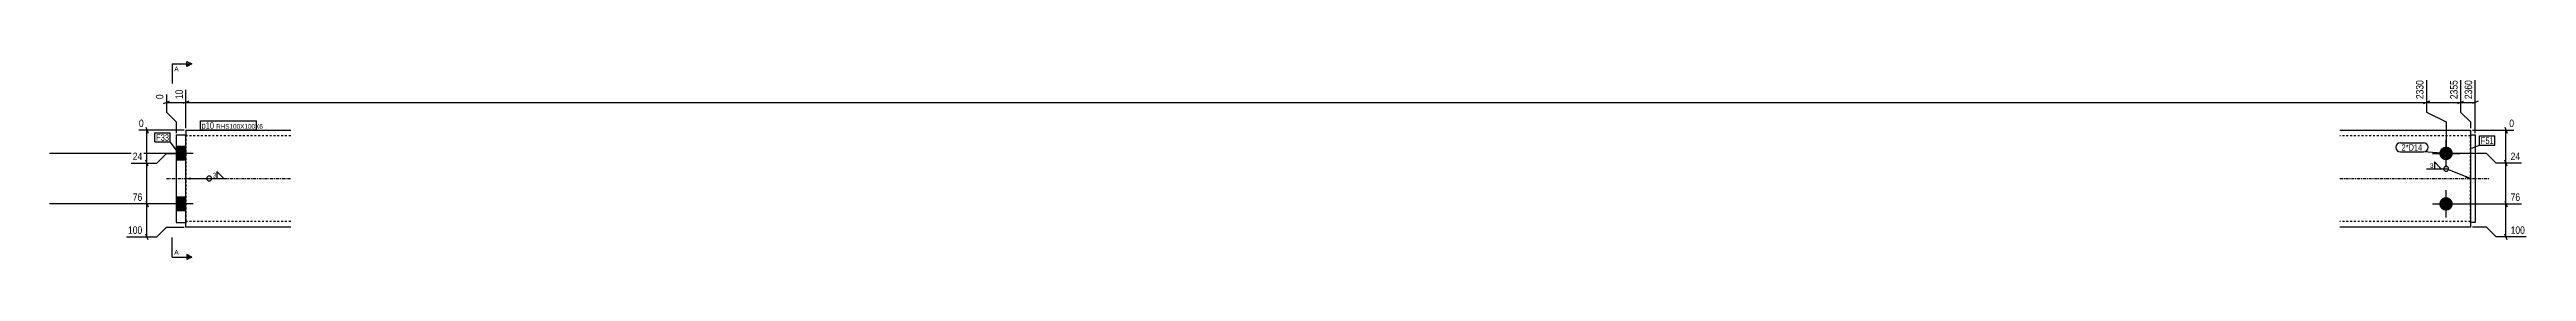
# Model space of a CAD drawing. Header units: millimetres. Extents: x -15 to 23518, y 2 to 816.
# Drawn here: x -15 to 2528, y 5 to 209 of the extents above; entities that cross this region are included whole.
import ezdxf

# ---------------------------------------------------------------- set-up
doc = ezdxf.new("R2010")
doc.units = ezdxf.units.MM
doc.linetypes.add('DXK_LINE_DOT2', pattern=[3.9198, 1.9599, -1.9599])
doc.linetypes.add('DXK_LINE_DOT3', pattern=[5.9187, 2.979, -0.9799, 0.9799, -0.9799])
for name, color, linetype in [('MÅLSÆTNING', 7, 'Continuous'), ('STÅL', 7, 'Continuous'), ('TEKST', 7, 'Continuous')]:
    doc.layers.add(name, color=color, linetype=linetype)
doc.styles.add('Arial', font='ARIAL.TTF', dxfattribs={"height": 0.2})
doc.styles.add('Arial Narrow', font='ARIALN.TTF', dxfattribs={"height": 0.2})

msp = doc.modelspace()

# ---------------------------------------------------------------- hatches: boundary and pattern name
at = {"layer": 'STÅL', "linetype": 'Continuous'}
for points in [[(115.5, 121), (115.5, 107), (125.5, 107), (125.5, 121)], [(2445.5, 121, -1), (2445.5, 107, -1)], [(115.5, 69), (115.5, 55), (125.5, 55), (125.5, 69)], [(2445.5, 69, -1), (2445.5, 55, -1)]]:
    msp.add_hatch(color=96, dxfattribs=at).paths.add_polyline_path(points)
at = {"layer": 'TEKST', "linetype": 'Continuous'}
for points in [[(130.5, 86.8), (125.5, 88), (130.4, 89.3)], [(2466.3, 91), (2470.5, 88), (2465.4, 88.7)]]:
    msp.add_hatch(color=3, dxfattribs=at).paths.add_polyline_path(points)

# ---------------------------------------------------------------- linework, layer by layer
at = {"layer": 'MÅLSÆTNING', "color": 7, "linetype": 'Continuous'}
for p, q in [((125.5, 140), (125.5, 179.6)), ((125.5, 140), (125.5, 179.6)), ((2425.5, 189.4), (2425.5, 156.5)), ((2425.5, 189.4), (2425.5, 156.5)), ((2460.5, 189.4), (2460.5, 156.5)), ((2475.5, 135), (2475.5, 189.4)), ((102.5, 165.3), (108.5, 167.7)), ((105.5, 174.7), (105.5, 156.5)), ((105.5, 166.5), (125.5, 166.5)), ((105.5, 156.5), (115.5, 146.5)), ((128.5, 167.7), (122.5, 165.3)), ((128.5, 167.7), (122.5, 165.3)), ((125.5, 166.5), (2425.5, 166.5)), ((2428.5, 167.7), (2422.5, 165.3)), ((2422.5, 165.3), (2428.5, 167.7)), ((2425.5, 166.5), (2460.5, 166.5)), ((2425.5, 156.5), (2445.5, 146.5)), ((2457.5, 165.3), (2463.5, 167.7)), ((2460.5, 156.5), (2470.5, 146.5)), ((2478.5, 167.7), (2472.5, 165.3)), ((123.5, 138), (77.2, 138)), ((84.3, 141), (86.7, 135)), ((85.5, 104), (85.5, 138)), ((115.5, 146.5), (115.5, 135)), ((2445.5, 146.5), (2445.5, 116)), ((2445.5, 146.5), (2445.5, 116)), ((2470.5, 146.5), (2470.5, 140)), ((2470.5, 146.5), (2470.5, 140)), ((2472.5, 138), (2515.2, 138)), ((2505.8, 141), (2508.2, 135)), ((2507, 104), (2507, 138)), ((69.4, 104), (95.5, 104)), ((69.4, 104), (95.5, 104)), ((86.7, 101), (84.3, 107)), ((86.7, 101), (84.3, 107)), ((95.5, 104), (105.5, 114)), ((95.5, 104), (105.5, 114)), ((105.5, 114), (123.5, 114)), ((105.5, 114), (123.5, 114)), ((2487, 114), (2447.5, 114)), ((2487, 114), (2447.5, 114)), ((2497, 104), (2487, 114)), ((2497, 104), (2487, 114)), ((2523, 104), (2497, 104)), ((2523, 104), (2497, 104)), ((2508.2, 101), (2505.8, 107)), ((2508.2, 101), (2505.8, 107)), ((2507, 62), (2507, 104)), ((123.5, 62), (69.4, 62)), ((84.3, 65), (86.7, 59)), ((85.5, 28), (85.5, 62)), ((2447.5, 62), (2523, 62)), ((2447.5, 62), (2523, 62)), ((2505.8, 65), (2508.2, 59)), ((2505.8, 65), (2508.2, 59)), ((2507, 28), (2507, 62)), ((64.5, 28), (95.5, 28)), ((86.7, 25), (84.3, 31)), ((95.5, 28), (105.5, 38)), ((105.5, 38), (123.5, 38)), ((2487, 38), (2472.5, 38)), ((2497, 28), (2487, 38)), ((2527.9, 28), (2497, 28)), ((2508.2, 25), (2505.8, 31))]:
    msp.add_line(p, q, dxfattribs=at)
at = {"layer": 'STÅL', "color": 2, "linetype": 'Continuous'}
for p, q in [((115.5, 133), (125.5, 133)), ((115.5, 133), (115.5, 43)), ((125.5, 138), (233, 138)), ((125.5, 138), (125.5, 133)), ((125.5, 43), (125.5, 133)), ((2336.5, 138), (2470.5, 138)), ((2470.5, 138), (2470.5, 38)), ((2470.5, 133), (2475.5, 133)), ((2475.5, 133), (2475.5, 43)), ((115.5, 43), (125.5, 43)), ((125.5, 38.9), (125.5, 43)), ((125.5, 38), (125.5, 38.9)), ((233, 38), (125.5, 38)), ((2470.5, 38), (2336.5, 38)), ((2475.5, 43), (2470.5, 43))]:
    msp.add_line(p, q, dxfattribs=at)
at = {"layer": 'STÅL', "color": 7, "linetype": 'DXK_LINE_DOT2'}
for p, q in [((125.5, 133), (125.5, 44.4)), ((233, 132), (125.5, 132)), ((2470.5, 132), (2336.5, 132)), ((2470.5, 137), (2470.5, 138)), ((2470.5, 43), (2470.5, 133)), ((125.5, 44), (125.5, 44.4)), ((233, 44), (125.5, 44)), ((125.5, 44), (125.5, 41.5)), ((2470.5, 44), (2336.5, 44))]:
    msp.add_line(p, q, dxfattribs=at)
at = {"layer": 'STÅL', "color": 96, "linetype": 'Continuous'}
for p, q in [((2445.5, 100), (2445.5, 128)), ((133, 114), (-14.5, 114)), ((125.5, 121), (115.5, 121)), ((125.5, 107), (115.5, 107)), ((2431.5, 114), (2459.5, 114)), ((133, 62), (-14.5, 62)), ((125.5, 69), (115.5, 69)), ((125.5, 55), (115.5, 55)), ((2431.5, 62), (2459.5, 62)), ((2445.5, 48), (2445.5, 76))]:
    msp.add_line(p, q, dxfattribs=at)
at = {"layer": 'STÅL', "color": 7, "linetype": 'DXK_LINE_DOT3'}
for p, q in [((105.5, 88), (233, 88)), ((2336.5, 88), (2490.5, 88))]:
    msp.add_line(p, q, dxfattribs=at)
at = {"layer": 'TEKST', "color": 3, "linetype": 'Continuous'}
msp.add_line((2470.5, 88), (2445.6, 98.1), dxfattribs=at)
msp.add_arc((2445.6, 98.1), 2.5, 270, 90, dxfattribs=at)

# ---------------------------------------------------------------- wipeouts: each hides what was drawn before it
at = {"color": 0, "linetype": 'Continuous'}
for points in [[(117.9, 198.6), (117.9, 203.6), (113.5, 203.6), (113.5, 198.6)], [(117.9, 9.8), (117.9, 14.8), (113.5, 14.8), (113.5, 9.8)]]:
    msp.add_wipeout(points, dxfattribs=at).dxf.layer = 'TEKST'

# ---------------------------------------------------------------- next in the draw order: hatches: boundary and pattern name
at = {"layer": 'TEKST', "linetype": 'Continuous'}
for points in [[(126.5, 203.6), (126.5, 206.1), (131.5, 206.1)], [(126.5, 7.3), (126.5, 9.8), (131.5, 7.3)]]:
    msp.add_hatch(color=30, dxfattribs=at).paths.add_polyline_path(points)

# ---------------------------------------------------------------- next in the draw order: linework, layer by layer
at = {"layer": 'TEKST', "color": 7, "linetype": 'Continuous'}
for p, q in [((111.5, 206.1), (131.5, 206.1)), ((111.5, 7.3), (111.5, 27.3)), ((111.5, 7.3), (131.5, 7.3))]:
    msp.add_line(p, q, dxfattribs=at)
at = {"layer": 'TEKST', "color": 30, "linetype": 'Continuous'}
for p, q in [((126.5, 203.6), (126.5, 208.6)), ((126.5, 208.6), (131.5, 206.1)), ((131.5, 206.1), (126.5, 203.6)), ((131.5, 7.3), (126.5, 9.8)), ((126.5, 9.8), (126.5, 4.8)), ((131.5, 7.3), (126.5, 4.8))]:
    msp.add_line(p, q, dxfattribs=at)

# ---------------------------------------------------------------- next in the draw order: texts
at = {"layer": 'TEKST', "color": 3, "linetype": 'Continuous', "style": 'Arial'}
for p in [(113.5, 198.6), (113.5, 9.8)]:
    msp.add_text('A', height=4.78, dxfattribs=at).set_placement(p)

# ---------------------------------------------------------------- next in the draw order: wipeouts: each hides what was drawn before it
at = {"color": 0, "linetype": 'Continuous'}
for points in [[(123.9, 181.2), (112.7, 181.2), (112.7, 168.3), (123.9, 168.3)], [(2458.9, 191), (2447.7, 191), (2447.7, 168.3), (2458.9, 168.3)], [(83.7, 139.6), (83.7, 150.8), (75.6, 150.8), (75.6, 139.6)], [(2516.8, 139.6), (2516.8, 150.8), (2508.8, 150.8), (2508.8, 139.6)], [(2523.2, 105.6), (2523.2, 116.8), (2510.2, 116.8), (2510.2, 105.6)], [(82.2, 63.6), (82.2, 74.8), (69.3, 74.8), (69.3, 63.6)], [(2523.2, 63.6), (2523.2, 74.8), (2510.2, 74.8), (2510.2, 63.6)], [(82.2, 29.6), (82.2, 40.8), (64.4, 40.8), (64.4, 29.6)], [(2528, 29.6), (2528, 40.8), (2510.2, 40.8), (2510.2, 29.6)]]:
    msp.add_wipeout(points, dxfattribs=at).dxf.layer = 'MÅLSÆTNING'
at = {"color": 0}
for points in [[(154.3, 139.4), (154.3, 146.4), (141.5, 146.4), (141.5, 139.4)], [(2494.4, 123.8), (2494.4, 130.8), (2481.2, 130.8), (2481.2, 123.8)], [(2421.2, 116.8), (2421.2, 123.8), (2399.8, 123.8), (2399.8, 116.8)], [(156.2, 88.8), (156.2, 94.6), (152.4, 94.6), (152.4, 88.8)]]:
    msp.add_wipeout(points, dxfattribs=at).dxf.layer = 'TEKST'

# ---------------------------------------------------------------- next in the draw order: linework, layer by layer
at = {"layer": 'MÅLSÆTNING', "color": 7, "linetype": 'Continuous'}
for p, q in [((2460.5, 189.4), (2460.5, 156.5)), ((2425.5, 156.5), (2445.5, 146.5)), ((2457.5, 165.3), (2463.5, 167.7)), ((2460.5, 166.5), (2475.5, 166.5)), ((2460.5, 156.5), (2470.5, 146.5)), ((85.5, 62), (85.5, 104)), ((123.5, 62), (69.4, 62)), ((84.3, 65), (86.7, 59))]:
    msp.add_line(p, q, dxfattribs=at)
at = {"layer": 'TEKST', "color": 3, "linetype": 'Continuous'}
for p, q in [((125.5, 88), (149.3, 88.2)), ((149.3, 88.2), (165.8, 88.2)), ((164.4, 88.2), (157.3, 95.4)), ((157.3, 95.4), (157.3, 88.2)), ((157.3, 88.2), (164.4, 88.2))]:
    msp.add_line(p, q, dxfattribs=at)
for start, end in [(90, 270), (270, 90)]:
    msp.add_arc((149.3, 88.2), 2.5, start, end, dxfattribs=at)

# ---------------------------------------------------------------- next in the draw order: texts
at = {"layer": 'MÅLSÆTNING', "color": 3, "linetype": 'Continuous', "style": 'Arial Narrow'}
msp.add_text('2355', height=7.64, rotation=90.0002, dxfattribs=at).set_placement((2457.3, 169.9))
for s, p in [('0', (77.2, 141.2)), ('0', (2510.4, 141.2)), ('24', (2511.8, 107.2)), ('76', (70.9, 65.2)), ('76', (2511.8, 65.2)), ('100', (66, 31.2)), ('100', (2511.8, 31.2))]:
    msp.add_text(s, height=7.64, dxfattribs=at).set_placement(p)
at = {"layer": 'TEKST', "color": 3, "style": 'Arial Narrow'}
msp.add_text('3', height=4.77, dxfattribs=at).set_placement((152.8, 89.2))

# ---------------------------------------------------------------- next in the draw order: wipeouts: each hides what was drawn before it
at = {"color": 0, "linetype": 'Continuous'}
msp.add_wipeout([(103.9, 176.3), (92.7, 176.3), (92.7, 168.3), (103.9, 168.3)], dxfattribs=at).dxf.layer = 'MÅLSÆTNING'
at = {"color": 0}
for points in [[(154.3, 139.4), (154.3, 146.4), (141.5, 146.4), (141.5, 139.4)], [(2494.4, 123.8), (2494.4, 130.8), (2481.2, 130.8), (2481.2, 123.8)], [(2421.2, 116.8), (2421.2, 123.8), (2399.8, 123.8), (2399.8, 116.8)]]:
    msp.add_wipeout(points, dxfattribs=at).dxf.layer = 'TEKST'

# ---------------------------------------------------------------- next in the draw order: linework, layer by layer
at = {"layer": 'TEKST', "color": 7, "linetype": 'Continuous'}
for p, q in [((111.5, 206.1), (111.5, 186.1)), ((140.3, 138.2), (140.3, 147.6)), ((2480, 132), (2495.6, 132)), ((2480, 122.6), (2480, 132)), ((2495.6, 122.6), (2495.6, 132)), ((2398.6, 125), (2422.4, 125)), ((2398.6, 115.6), (2422.4, 115.6)), ((2445.5, 114), (2422.4, 115.6)), ((2472.1, 119.4), (2480, 122.6)), ((2480, 122.6), (2495.6, 122.6))]:
    msp.add_line(p, q, dxfattribs=at)
for centre, start, end in [((2398.6, 120.3), 90, 270), ((2422.4, 120.3), 270, 90)]:
    msp.add_arc(centre, 4.7, start, end, dxfattribs=at)

# ---------------------------------------------------------------- next in the draw order: texts
at = {"layer": 'MÅLSÆTNING', "color": 3, "linetype": 'Continuous', "style": 'Arial Narrow'}
for s, p in [('10', (122.3, 169.9)), ('0', (102.3, 169.9))]:
    msp.add_text(s, height=7.64, rotation=90.0002, dxfattribs=at).set_placement(p)
at = {"layer": 'TEKST', "color": 3, "style": 'Arial Narrow'}
for s, p in [('F51', (2481.2, 123.8)), ('2*D14', (2399.8, 116.8))]:
    msp.add_text(s, height=6.68, dxfattribs=at).set_placement(p)

# ---------------------------------------------------------------- next in the draw order: wipeouts: each hides what was drawn before it
at = {"color": 0, "linetype": 'Continuous'}
for points in [[(2423.9, 191), (2412.7, 191), (2412.7, 168.3), (2423.9, 168.3)], [(2473.9, 191), (2462.7, 191), (2462.7, 168.3), (2473.9, 168.3)], [(82.2, 105.6), (82.2, 116.8), (69.3, 116.8), (69.3, 105.6)]]:
    msp.add_wipeout(points, dxfattribs=at).dxf.layer = 'MÅLSÆTNING'
at = {"color": 0}
msp.add_wipeout([(196.6, 139.4), (196.6, 144.4), (156.4, 144.4), (156.4, 139.4)], dxfattribs=at).dxf.layer = 'TEKST'

# ---------------------------------------------------------------- next in the draw order: texts
at = {"layer": 'MÅLSÆTNING', "color": 3, "linetype": 'Continuous', "style": 'Arial Narrow'}
for s, p in [('2330', (2422.3, 169.9)), ('2360', (2472.3, 169.9))]:
    msp.add_text(s, height=7.64, rotation=90.0002, dxfattribs=at).set_placement(p)
msp.add_text('24', height=7.64, dxfattribs=at).set_placement((70.9, 107.2))

# ---------------------------------------------------------------- next in the draw order: wipeouts: each hides what was drawn before it
at = {"color": 0}
for points in [[(108.1, 127), (108.1, 134), (94.9, 134), (94.9, 127)], [(196.6, 139.4), (196.6, 144.4), (156.4, 144.4), (156.4, 139.4)], [(2432.5, 98.7), (2432.5, 104.5), (2428.6, 104.5), (2428.6, 98.7)]]:
    msp.add_wipeout(points, dxfattribs=at).dxf.layer = 'TEKST'

# ---------------------------------------------------------------- next in the draw order: linework, layer by layer
at = {"layer": 'TEKST', "color": 7, "linetype": 'Continuous'}
for p, q in [((140.3, 147.6), (197.8, 147.6)), ((140.3, 138.2), (197.8, 138.2)), ((197.8, 138.2), (197.8, 147.6))]:
    msp.add_line(p, q, dxfattribs=at)
at = {"layer": 'TEKST', "color": 3, "linetype": 'Continuous'}
for p, q in [((2440.6, 98.1), (2433.5, 105.2)), ((2433.5, 105.2), (2433.5, 98.1)), ((2425.5, 98.1), (2445.6, 98.1)), ((2433.5, 98.1), (2440.6, 98.1))]:
    msp.add_line(p, q, dxfattribs=at)
msp.add_arc((2445.6, 98.1), 2.5, 90, 270, dxfattribs=at)

# ---------------------------------------------------------------- next in the draw order: texts
at = {"layer": 'TEKST', "color": 3, "style": 'Arial Narrow'}
for s, height, p in [('p10', 6.68, (141.5, 139.4)), ('RHS100X100X6', 4.772, (156.4, 139.4)), ('3', 4.77, (2429, 99.1))]:
    msp.add_text(s, height=height, dxfattribs=at).set_placement(p)

# ---------------------------------------------------------------- next in the draw order: wipeouts: each hides what was drawn before it
at = {"color": 0}
msp.add_wipeout([(108.1, 127), (108.1, 134), (94.9, 134), (94.9, 127)], dxfattribs=at).dxf.layer = 'TEKST'

# ---------------------------------------------------------------- next in the draw order: linework, layer by layer
at = {"layer": 'TEKST', "color": 7, "linetype": 'Continuous'}
for p, q in [((93.7, 135.2), (109.3, 135.2)), ((93.7, 125.8), (93.7, 135.2)), ((109.3, 125.8), (109.3, 135.2)), ((93.7, 125.8), (109.3, 125.8)), ((117.8, 114.7), (109.3, 125.8))]:
    msp.add_line(p, q, dxfattribs=at)

# ---------------------------------------------------------------- next in the draw order: texts
at = {"layer": 'TEKST', "color": 3, "style": 'Arial Narrow'}
msp.add_text('F33', height=6.68, dxfattribs=at).set_placement((94.9, 127))

doc.saveas('drawing.dxf')
